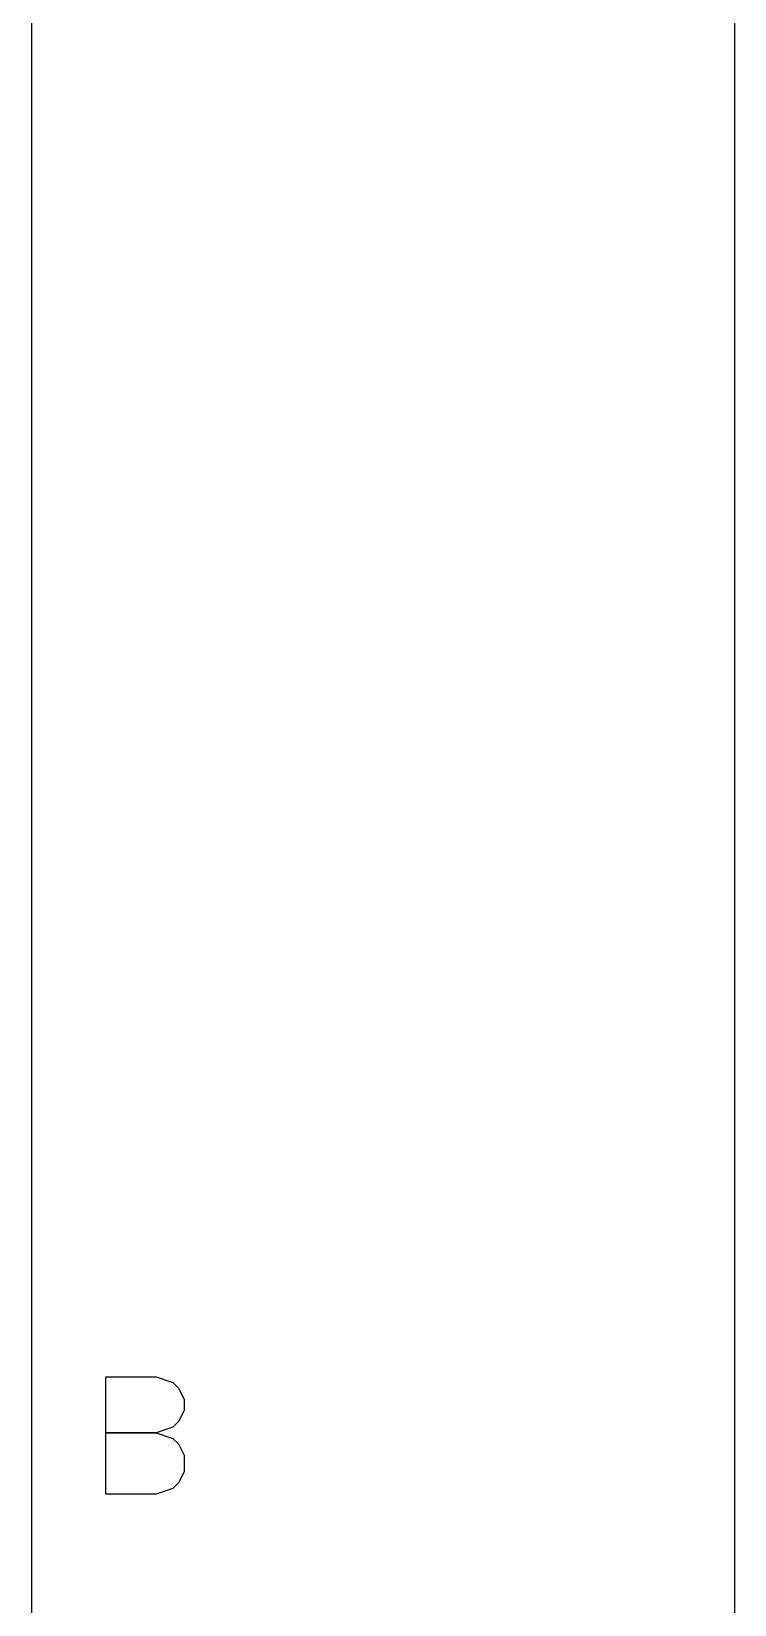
# Model space of a CAD drawing. Header units: millimetres. Extents: x -196 to 224, y -57 to 240.
# Drawn here: x 209.31 to 224.31, y 121.68 to 155.26 of the extents above; entities that cross this region are included whole.
import ezdxf

# ---------------------------------------------------------------- set-up
doc = ezdxf.new("R2010")
doc.units = ezdxf.units.MM

# ---------------------------------------------------------------- blocks, each defined once
blk = doc.blocks.new('Unknown-234525283-28878')
at = {"color": 7, "linetype": 'Continuous'}
for p, q in [((224.31, 240.414), (224.31, -56.586)), ((209.31, 225.414), (209.31, -41.586)), ((210.899, 124.039), (210.899, 126.539)), ((210.899, 126.539), (211.97, 126.539)), ((211.97, 126.539), (212.328, 126.42)), ((212.328, 126.42), (212.447, 126.301)), ((212.447, 126.301), (212.566, 126.063)), ((212.566, 126.063), (212.566, 125.825)), ((212.447, 125.586), (212.328, 125.467)), ((212.566, 125.825), (212.447, 125.586)), ((211.97, 125.348), (210.899, 125.348)), ((210.899, 125.348), (211.97, 125.348)), ((212.328, 125.467), (211.97, 125.348)), ((211.97, 125.348), (212.328, 125.229)), ((212.328, 125.229), (212.447, 125.11)), ((212.447, 125.11), (212.566, 124.872)), ((212.566, 124.872), (212.566, 124.515)), ((212.447, 124.277), (212.328, 124.158)), ((212.566, 124.515), (212.447, 124.277)), ((211.97, 124.039), (210.899, 124.039)), ((212.328, 124.158), (211.97, 124.039))]:
    blk.add_line(p, q, dxfattribs=at)

msp = doc.modelspace()

# ---------------------------------------------------------------- block references
msp.add_blockref('Unknown-234525283-28878', (0, 0))

doc.saveas('drawing.dxf')
